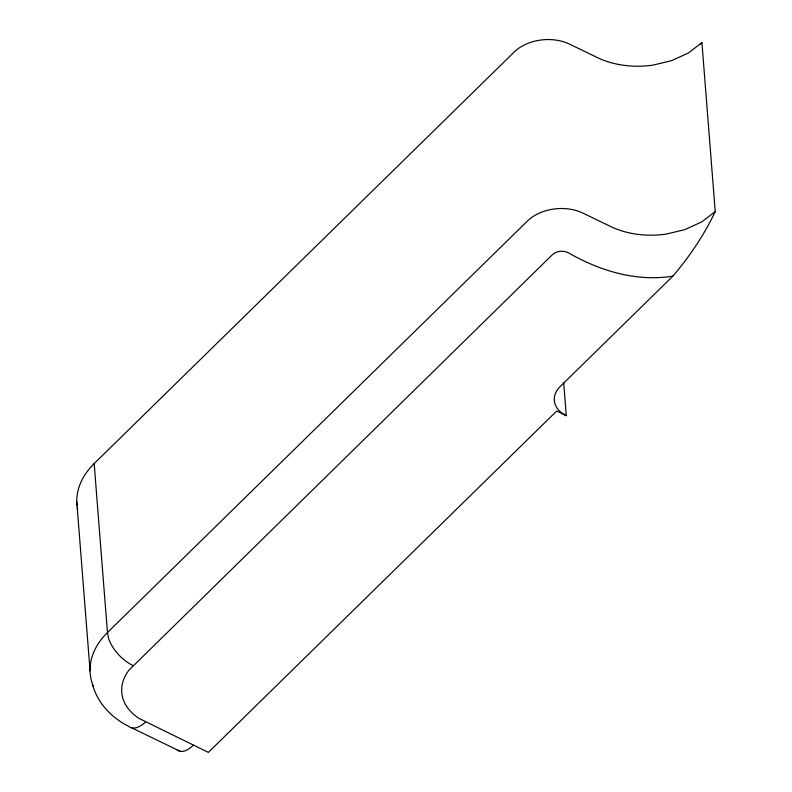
<?xml version="1.0" encoding="UTF-8"?>
<svg xmlns="http://www.w3.org/2000/svg" width="792" height="792" viewBox="0 0 792 792"><rect width="100%" height="100%" fill="white"/><g stroke="black" fill="none" stroke-linecap="round" stroke-linejoin="round"><path stroke-width="1.19" d="M76.972 505.286A87.684 61.35 -4.5 0 1 94.169 463.587L514.166 52.054A39.729 27.799 -4.5 0 1 569.676 44.174L597.198 57.499A74.943 52.44 -4.5 0 0 652.707 65.172L671.507 60.697L688.298 53.014L701.93 42.649L715.226 211.603C704.207 234.769 689.733 256.45 672.923 276.062L560.211 386.526A29.977 20.978 -4.5 0 0 566.29 415.681L556.687 411.038L208.375 752.4L139.085 718.433A57.717 40.382 -4.5 0 1 129.017 670.101L551.955 255.123C556.231 250.846 563.003 250.133 568.319 252.796C599.702 270.755 635.649 281.803 672.022 276.279L672.923 276.062M700.178 44.362L701.93 42.649M715.226 211.603L701.593 221.968L684.813 229.65L666.003 234.125A74.943 52.44 -4.5 0 1 610.493 226.453L582.981 213.137A39.729 27.799 -4.5 0 0 527.462 221.008L107.465 632.541A87.684 61.35 -4.5 0 0 93.347 686.555M131.878 727.917L180.21 751.321M92.486 684.248C97.267 702.761 111.613 717.948 128.561 726.224A29.928 14.246 -62.5 0 0 145.56 722.057M563.676 382.536L566.29 415.681M94.169 463.587L107.465 632.541L108.633 638.55A29.977 16.434 45.6 0 0 133.046 665.587M76.775 501.851L90.07 670.814M193.387 745.143A29.918 13.711 -64.2 0 1 177.032 749.678M77.675 509.83A87.684 61.35 -4.5 0 1 77.26 507.573"/></g></svg>
